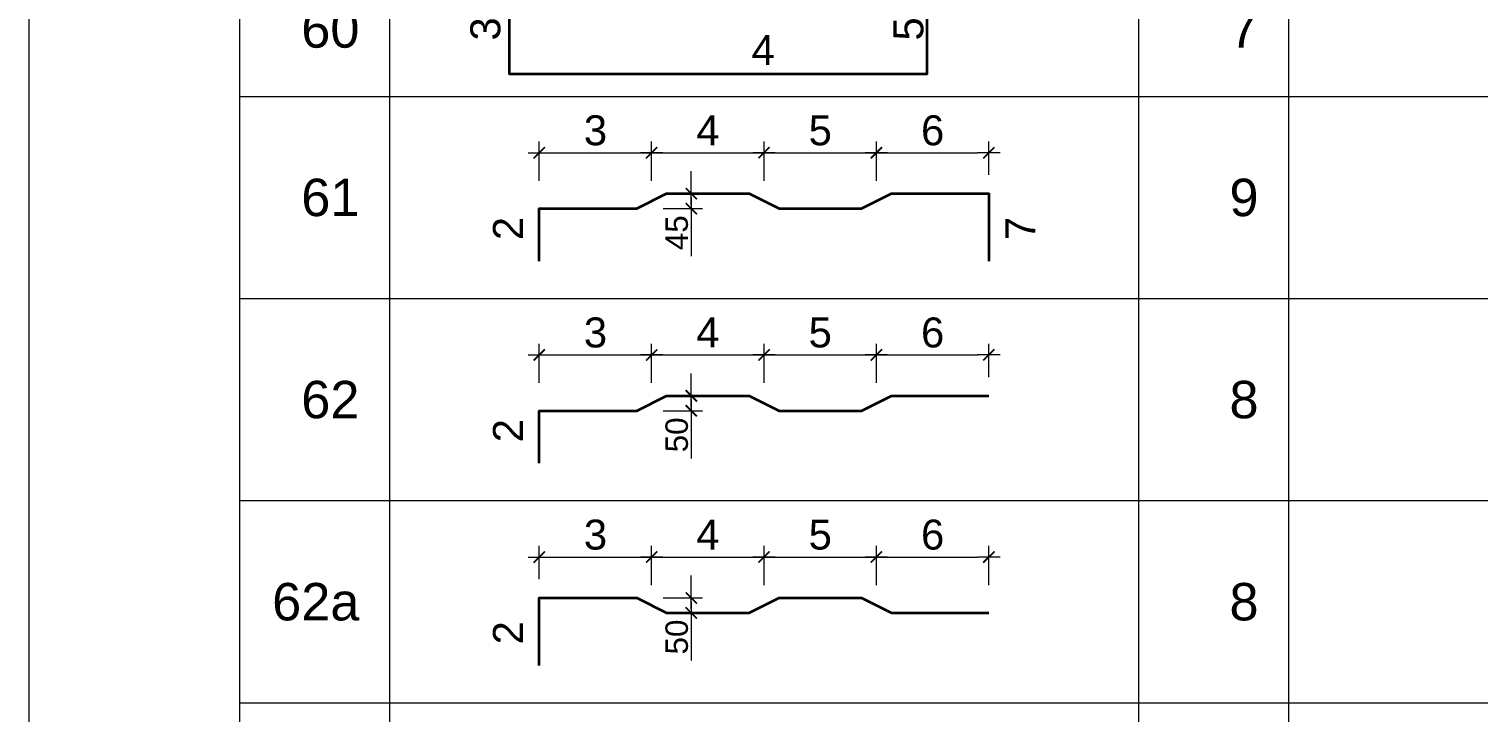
# Model space of a CAD drawing. Header units: millimetres. Extents: x -24156 to 1128921, y -12387 to 212709.
# Drawn here: x 67200 to 72035, y 194582 to 196863 of the extents above; entities that cross this region are included whole.
import ezdxf
from ezdxf.enums import TextEntityAlignment as Align

# ---------------------------------------------------------------- set-up
doc = ezdxf.new("R2010")
doc.units = ezdxf.units.MM
doc.header["$MEASUREMENT"] = 0
doc.header["$PDMODE"] = 3
for name, color, linetype, lineweight in [('kata_net khung', 3, 'Continuous', 20), ('kata_text', 7, 'Continuous', 30), ('kata_thep chu', 1, 'Continuous', 35), ('NDC_S_DIM', 1, 'Continuous', 9), ('NDC_S_VN TEXT', 7, 'Continuous', 20)]:
    doc.layers.add(name, color=color, linetype=linetype, lineweight=lineweight)
doc.styles.add('ARIAL', font='arial.ttf', dxfattribs={"width": 0.8})
doc.styles.add('kata_text', font='arial.ttf', dxfattribs={"width": 0.8})
doc.dimstyles.new('kata_dim_50', dxfattribs={"dimscale": 50, "dimtxt": 2.5, "dimasz": 1.5, "dimexe": 1.5, "dimexo": 2.5, "dimtad": 1, "dimdec": 0, "dimzin": 0, "dimdsep": 46, "dimtxsty": 'kata_text', "dimblk": 'kata_block_ArchTick', "dimcen": 0.09, "dimdle": 1.2, "dimclrd": 8, "dimclre": 8, "dimclrt": 3, "dimadec": 0, "dimazin": 0, "dimtfac": 1, "dimtdec": 0, "dimtix": 1, "dimtofl": 0, "dimtmove": 0, "dimatfit": 3, "dimfxl": 3.75, "dimfxlon": 1, "dimtolj": 1, "dimtzin": 0, "dimarcsym": 0})

# ---------------------------------------------------------------- blocks, each defined once
blk = doc.blocks.new('dang60')
at = {"layer": 'kata_net khung'}
for p, q in [((0, 0), (0, -900)), ((1405.3, 0), (1405.3, -900)), ((2405.3, 0), (2405.3, -900)), ((7405.3, 0), (7405.3, -900)), ((8405.3, 0), (8405.3, -900)), ((1405.3, -900), (17405.3, -900))]:
    blk.add_line(p, q, dxfattribs=at)
at = {"layer": 'kata_thep chu'}
blk.add_lwpolyline([(3955.3, -150), (3205.3, -150), (3205.3, -750), (5993.2, -750), (5993.2, -150), (7009.9, -150)], dxfattribs=at)
at = {"layer": 'kata_text', "style": 'kata_text'}
blk.add_attdef('003', text='', height=200, rotation=90, dxfattribs=at).set_placement((3205.3, -450), align=Align.BOTTOM_CENTER)
for tag, p in [('002', (3355.3, -225)), ('006', (6318.8, -225))]:
    blk.add_attdef(tag, text='', height=200, dxfattribs=at).set_placement(p, align=Align.TOP_LEFT)
blk.add_attdef('005', text='', height=200, rotation=90, dxfattribs=at).set_placement((5768.2, -450), align=Align.TOP_CENTER)
for tag, p in [('001', (2205.3, -450)), ('007', (8205.3, -450)), ('008', (10205.3, -450)), ('009', (11205.3, -450)), ('010', (12205.3, -450)), ('011', (13205.3, -449.7)), ('012', (15205.3, -450)), ('013', (17205.3, -450))]:
    blk.add_attdef(tag, text='', height=250, dxfattribs=at).set_placement(p, align=Align.MIDDLE_RIGHT)
blk.add_attdef('004', text='', height=200, dxfattribs=at).set_placement((4899.2, -750), align=Align.BOTTOM_CENTER)
blk = doc.blocks.new('kata_block_ArchTick')
at = {"color": 8}
blk.add_line((1, 0), (-1, 0), dxfattribs=at)
at = {"color": 8, "const_width": 0.15}
blk.add_lwpolyline([(-0.5, -0.5), (0.5, 0.5)], dxfattribs=at)
blk = doc.blocks.new('*D221')
at = {"color": 8, "lineweight": -2, "transparency": 16777216}
for p, q in [((3405.3, -564.3), (3405.3, -301.8)), ((3480.3, -376.8), (4080.3, -376.8)), ((4155.3, -564.3), (4155.3, -301.8))]:
    blk.add_line(p, q, dxfattribs=at)
at = {"layer": 'Defpoints', "color": 0, "transparency": 16777216}
for p in [(4155.3, -376.8), (3405.3, -750), (4155.3, -700)]:
    blk.add_point(p, dxfattribs=at)
at = {"color": 8, "lineweight": -2, "transparency": 16777216, "xscale": 75, "yscale": 75, "zscale": 75, "rotation": 180}
blk.add_blockref('kata_block_ArchTick', (3405.3, -376.8), dxfattribs=at)
at = {"color": 8, "lineweight": -2, "transparency": 16777216, "xscale": 75, "yscale": 75, "zscale": 75}
blk.add_blockref('kata_block_ArchTick', (4155.3, -376.8), dxfattribs=at)
blk = doc.blocks.new('*D222')
at = {"color": 8, "lineweight": -2, "transparency": 16777216}
for p, q in [((4155.3, -564.3), (4155.3, -301.8)), ((4230.3, -376.8), (4830.3, -376.8)), ((4905.3, -564.3), (4905.3, -301.8))]:
    blk.add_line(p, q, dxfattribs=at)
at = {"layer": 'Defpoints', "color": 0, "transparency": 16777216}
for p in [(4905.3, -376.8), (4155.3, -700), (4905.3, -700)]:
    blk.add_point(p, dxfattribs=at)
at = {"color": 8, "lineweight": -2, "transparency": 16777216, "xscale": 75, "yscale": 75, "zscale": 75, "rotation": 180}
blk.add_blockref('kata_block_ArchTick', (4155.3, -376.8), dxfattribs=at)
at = {"color": 8, "lineweight": -2, "transparency": 16777216, "xscale": 75, "yscale": 75, "zscale": 75}
blk.add_blockref('kata_block_ArchTick', (4905.3, -376.8), dxfattribs=at)
blk = doc.blocks.new('*D223')
at = {"color": 8, "lineweight": -2, "transparency": 16777216}
for p, q in [((4905.3, -564.3), (4905.3, -301.8)), ((4980.3, -376.8), (5580.3, -376.8)), ((5655.3, -564.3), (5655.3, -301.8))]:
    blk.add_line(p, q, dxfattribs=at)
at = {"layer": 'Defpoints', "color": 0, "transparency": 16777216}
for p in [(5655.3, -376.8), (4905.3, -700), (5655.3, -700)]:
    blk.add_point(p, dxfattribs=at)
at = {"color": 8, "lineweight": -2, "transparency": 16777216, "xscale": 75, "yscale": 75, "zscale": 75, "rotation": 180}
blk.add_blockref('kata_block_ArchTick', (4905.3, -376.8), dxfattribs=at)
at = {"color": 8, "lineweight": -2, "transparency": 16777216, "xscale": 75, "yscale": 75, "zscale": 75}
blk.add_blockref('kata_block_ArchTick', (5655.3, -376.8), dxfattribs=at)
blk = doc.blocks.new('*D224')
at = {"color": 8, "lineweight": -2, "transparency": 16777216}
for p, q in [((5655.3, -564.3), (5655.3, -301.8)), ((5730.3, -376.8), (6330.3, -376.8)), ((6405.3, -525), (6405.3, -301.8))]:
    blk.add_line(p, q, dxfattribs=at)
at = {"layer": 'Defpoints', "color": 0, "transparency": 16777216}
for p in [(6405.3, -376.8), (6405.3, -650), (5655.3, -700)]:
    blk.add_point(p, dxfattribs=at)
at = {"color": 8, "lineweight": -2, "transparency": 16777216, "xscale": 75, "yscale": 75, "zscale": 75, "rotation": 180}
blk.add_blockref('kata_block_ArchTick', (5655.3, -376.8), dxfattribs=at)
at = {"color": 8, "lineweight": -2, "transparency": 16777216, "xscale": 75, "yscale": 75, "zscale": 75}
blk.add_blockref('kata_block_ArchTick', (6405.3, -376.8), dxfattribs=at)
blk = doc.blocks.new('*D225')
at = {"color": 8, "lineweight": -2, "transparency": 16777216}
for p, q in [((4419.9, -575), (4419.9, -500)), ((4380.3, -650), (4494.9, -650)), ((4232.4, -750), (4494.9, -750)), ((4419.9, -825), (4419.9, -1068.1))]:
    blk.add_line(p, q, dxfattribs=at)
at = {"layer": 'Defpoints', "color": 0, "transparency": 16777216}
for p in [(4255.3, -650), (4055.3, -750), (4419.9, -750)]:
    blk.add_point(p, dxfattribs=at)
at = {"color": 8, "lineweight": -2, "transparency": 16777216, "xscale": 75, "yscale": 75, "zscale": 75}
for p, rotation in [((4419.9, -650), 270), ((4419.9, -750), 90)]:
    blk.add_blockref('kata_block_ArchTick', p, dxfattribs=dict(at, rotation=rotation))
blk = doc.blocks.new('*D229')
at = {"color": 8, "lineweight": -2, "transparency": 16777216}
for p, q in [((3405.3, -564.3), (3405.3, -301.8)), ((3480.3, -376.8), (4080.3, -376.8)), ((4155.3, -564.3), (4155.3, -301.8))]:
    blk.add_line(p, q, dxfattribs=at)
at = {"layer": 'Defpoints', "color": 0, "transparency": 16777216}
for p in [(4155.3, -376.8), (3405.3, -750), (4155.3, -700)]:
    blk.add_point(p, dxfattribs=at)
at = {"color": 8, "lineweight": -2, "transparency": 16777216, "xscale": 75, "yscale": 75, "zscale": 75, "rotation": 180}
blk.add_blockref('kata_block_ArchTick', (3405.3, -376.8), dxfattribs=at)
at = {"color": 8, "lineweight": -2, "transparency": 16777216, "xscale": 75, "yscale": 75, "zscale": 75}
blk.add_blockref('kata_block_ArchTick', (4155.3, -376.8), dxfattribs=at)
blk = doc.blocks.new('*D228')
at = {"color": 8, "lineweight": -2, "transparency": 16777216}
for p, q in [((4155.3, -564.3), (4155.3, -301.8)), ((4230.3, -376.8), (4830.3, -376.8)), ((4905.3, -564.3), (4905.3, -301.8))]:
    blk.add_line(p, q, dxfattribs=at)
at = {"layer": 'Defpoints', "color": 0, "transparency": 16777216}
for p in [(4905.3, -376.8), (4155.3, -700), (4905.3, -700)]:
    blk.add_point(p, dxfattribs=at)
at = {"color": 8, "lineweight": -2, "transparency": 16777216, "xscale": 75, "yscale": 75, "zscale": 75, "rotation": 180}
blk.add_blockref('kata_block_ArchTick', (4155.3, -376.8), dxfattribs=at)
at = {"color": 8, "lineweight": -2, "transparency": 16777216, "xscale": 75, "yscale": 75, "zscale": 75}
blk.add_blockref('kata_block_ArchTick', (4905.3, -376.8), dxfattribs=at)
blk = doc.blocks.new('*D227')
at = {"color": 8, "lineweight": -2, "transparency": 16777216}
for p, q in [((4905.3, -564.3), (4905.3, -301.8)), ((4980.3, -376.8), (5580.3, -376.8)), ((5655.3, -564.3), (5655.3, -301.8))]:
    blk.add_line(p, q, dxfattribs=at)
at = {"layer": 'Defpoints', "color": 0, "transparency": 16777216}
for p in [(5655.3, -376.8), (4905.3, -700), (5655.3, -700)]:
    blk.add_point(p, dxfattribs=at)
at = {"color": 8, "lineweight": -2, "transparency": 16777216, "xscale": 75, "yscale": 75, "zscale": 75, "rotation": 180}
blk.add_blockref('kata_block_ArchTick', (4905.3, -376.8), dxfattribs=at)
at = {"color": 8, "lineweight": -2, "transparency": 16777216, "xscale": 75, "yscale": 75, "zscale": 75}
blk.add_blockref('kata_block_ArchTick', (5655.3, -376.8), dxfattribs=at)
blk = doc.blocks.new('*D230')
at = {"color": 8, "lineweight": -2, "transparency": 16777216}
for p, q in [((5655.3, -564.3), (5655.3, -301.8)), ((5730.3, -376.8), (6330.3, -376.8)), ((6405.3, -525), (6405.3, -301.8))]:
    blk.add_line(p, q, dxfattribs=at)
at = {"layer": 'Defpoints', "color": 0, "transparency": 16777216}
for p in [(6405.3, -376.8), (6405.3, -650), (5655.3, -700)]:
    blk.add_point(p, dxfattribs=at)
at = {"color": 8, "lineweight": -2, "transparency": 16777216, "xscale": 75, "yscale": 75, "zscale": 75, "rotation": 180}
blk.add_blockref('kata_block_ArchTick', (5655.3, -376.8), dxfattribs=at)
at = {"color": 8, "lineweight": -2, "transparency": 16777216, "xscale": 75, "yscale": 75, "zscale": 75}
blk.add_blockref('kata_block_ArchTick', (6405.3, -376.8), dxfattribs=at)
blk = doc.blocks.new('*D231')
at = {"color": 8, "lineweight": -2, "transparency": 16777216}
for p, q in [((4419.9, -575), (4419.9, -500)), ((4380.3, -650), (4494.9, -650)), ((4232.4, -750), (4494.9, -750)), ((4419.9, -825), (4419.9, -1068.1))]:
    blk.add_line(p, q, dxfattribs=at)
at = {"layer": 'Defpoints', "color": 0, "transparency": 16777216}
for p in [(4255.3, -650), (4055.3, -750), (4419.9, -750)]:
    blk.add_point(p, dxfattribs=at)
at = {"color": 8, "lineweight": -2, "transparency": 16777216, "xscale": 75, "yscale": 75, "zscale": 75}
for p, rotation in [((4419.9, -650), 270), ((4419.9, -750), 90)]:
    blk.add_blockref('kata_block_ArchTick', p, dxfattribs=dict(at, rotation=rotation))
blk = doc.blocks.new('*D238')
at = {"color": 8, "lineweight": -2, "transparency": 16777216}
for p, q in [((3405.3, -525), (3405.3, -301.8)), ((3480.3, -376.8), (4080.3, -376.8)), ((4155.3, -564.3), (4155.3, -301.8))]:
    blk.add_line(p, q, dxfattribs=at)
at = {"layer": 'Defpoints', "color": 0, "transparency": 16777216}
for p in [(4155.3, -376.8), (3405.3, -650), (4155.3, -700)]:
    blk.add_point(p, dxfattribs=at)
at = {"color": 8, "lineweight": -2, "transparency": 16777216, "xscale": 75, "yscale": 75, "zscale": 75, "rotation": 180}
blk.add_blockref('kata_block_ArchTick', (3405.3, -376.8), dxfattribs=at)
at = {"color": 8, "lineweight": -2, "transparency": 16777216, "xscale": 75, "yscale": 75, "zscale": 75}
blk.add_blockref('kata_block_ArchTick', (4155.3, -376.8), dxfattribs=at)
blk = doc.blocks.new('*D234')
at = {"color": 8, "lineweight": -2, "transparency": 16777216}
for p, q in [((4155.3, -564.3), (4155.3, -301.8)), ((4230.3, -376.8), (4830.3, -376.8)), ((4905.3, -564.3), (4905.3, -301.8))]:
    blk.add_line(p, q, dxfattribs=at)
at = {"layer": 'Defpoints', "color": 0, "transparency": 16777216}
for p in [(4905.3, -376.8), (4155.3, -700), (4905.3, -700)]:
    blk.add_point(p, dxfattribs=at)
at = {"color": 8, "lineweight": -2, "transparency": 16777216, "xscale": 75, "yscale": 75, "zscale": 75, "rotation": 180}
blk.add_blockref('kata_block_ArchTick', (4155.3, -376.8), dxfattribs=at)
at = {"color": 8, "lineweight": -2, "transparency": 16777216, "xscale": 75, "yscale": 75, "zscale": 75}
blk.add_blockref('kata_block_ArchTick', (4905.3, -376.8), dxfattribs=at)
blk = doc.blocks.new('*D235')
at = {"color": 8, "lineweight": -2, "transparency": 16777216}
for p, q in [((4905.3, -564.3), (4905.3, -301.8)), ((4980.3, -376.8), (5580.3, -376.8)), ((5655.3, -564.3), (5655.3, -301.8))]:
    blk.add_line(p, q, dxfattribs=at)
at = {"layer": 'Defpoints', "color": 0, "transparency": 16777216}
for p in [(5655.3, -376.8), (4905.3, -700), (5655.3, -700)]:
    blk.add_point(p, dxfattribs=at)
at = {"color": 8, "lineweight": -2, "transparency": 16777216, "xscale": 75, "yscale": 75, "zscale": 75, "rotation": 180}
blk.add_blockref('kata_block_ArchTick', (4905.3, -376.8), dxfattribs=at)
at = {"color": 8, "lineweight": -2, "transparency": 16777216, "xscale": 75, "yscale": 75, "zscale": 75}
blk.add_blockref('kata_block_ArchTick', (5655.3, -376.8), dxfattribs=at)
blk = doc.blocks.new('*D236')
at = {"color": 8, "lineweight": -2, "transparency": 16777216}
for p, q in [((5655.3, -564.3), (5655.3, -301.8)), ((5730.3, -376.8), (6330.3, -376.8)), ((6405.3, -564.3), (6405.3, -301.8))]:
    blk.add_line(p, q, dxfattribs=at)
at = {"layer": 'Defpoints', "color": 0, "transparency": 16777216}
for p in [(6405.3, -376.8), (5655.3, -700), (6405.3, -750)]:
    blk.add_point(p, dxfattribs=at)
at = {"color": 8, "lineweight": -2, "transparency": 16777216, "xscale": 75, "yscale": 75, "zscale": 75, "rotation": 180}
blk.add_blockref('kata_block_ArchTick', (5655.3, -376.8), dxfattribs=at)
at = {"color": 8, "lineweight": -2, "transparency": 16777216, "xscale": 75, "yscale": 75, "zscale": 75}
blk.add_blockref('kata_block_ArchTick', (6405.3, -376.8), dxfattribs=at)
blk = doc.blocks.new('*D237')
at = {"color": 8, "lineweight": -2, "transparency": 16777216}
for p, q in [((4419.9, -575), (4419.9, -500)), ((4232.4, -650), (4494.9, -650)), ((4380.3, -750), (4494.9, -750)), ((4419.9, -825), (4419.9, -1068.1))]:
    blk.add_line(p, q, dxfattribs=at)
at = {"layer": 'Defpoints', "color": 0, "transparency": 16777216}
for p in [(4055.3, -650), (4255.3, -750), (4419.9, -750)]:
    blk.add_point(p, dxfattribs=at)
at = {"color": 8, "lineweight": -2, "transparency": 16777216, "xscale": 75, "yscale": 75, "zscale": 75}
for p, rotation in [((4419.9, -650), 270), ((4419.9, -750), 90)]:
    blk.add_blockref('kata_block_ArchTick', p, dxfattribs=dict(at, rotation=rotation))
blk = doc.blocks.new('dang63')
at = {"layer": 'kata_net khung'}
for p, q in [((0, 0), (0, -1350)), ((1405.3, 0), (1405.3, -1350)), ((2405.3, 0), (2405.3, -1350)), ((7405.3, 0), (7405.3, -1350)), ((8405.3, 0), (8405.3, -1350))]:
    blk.add_line(p, q, dxfattribs=at)
at = {"layer": 'kata_text', "style": 'kata_text'}
for tag, p in [('002', (3780.3, -226.8)), ('003', (4530.3, -226.8)), ('004', (5280.3, -226.8)), ('005', (6030.3, -226.8))]:
    blk.add_attdef(tag, text='', height=200, dxfattribs=at).set_placement(p, align=Align.MIDDLE_CENTER)
for tag, p in [('001', (2205.3, -675)), ('007', (8205.3, -675)), ('008', (10205.3, -675)), ('009', (11205.3, -675)), ('010', (12205.3, -675)), ('011', (13205.3, -674.7)), ('012', (15205.3, -675)), ('013', (17205.3, -675))]:
    blk.add_attdef(tag, text='', height=250, dxfattribs=at).set_placement(p, align=Align.MIDDLE_RIGHT)
blk.add_attdef('006', text='', height=150, rotation=90, dxfattribs=at).set_placement((4322.1, -794.3), align=Align.MIDDLE_RIGHT)
blk = doc.blocks.new('dang61')
at = {"layer": 'kata_net khung'}
for p, q in [((0, 0), (0, -1350)), ((1405.3, 0), (1405.3, -1350)), ((2405.3, 0), (2405.3, -1350)), ((7405.3, 0), (7405.3, -1350)), ((8405.3, 0), (8405.3, -1350)), ((1405.3, -1350), (17405.3, -1350))]:
    blk.add_line(p, q, dxfattribs=at)
at = {"layer": 'kata_thep chu'}
blk.add_lwpolyline([(3405.3, -1100), (3405.3, -750), (4055.3, -750), (4255.3, -650), (4805.3, -650), (5005.3, -750), (5555.3, -750), (5755.3, -650), (6405.3, -650), (6405.3, -1100)], dxfattribs=at)
at = {"layer": 'kata_text', "style": 'kata_text'}
for tag, p in [('003', (3780.3, -226.8)), ('004', (4530.3, -226.8)), ('005', (5280.3, -226.8)), ('006', (6030.3, -226.8))]:
    blk.add_attdef(tag, text='', height=200, dxfattribs=at).set_placement(p, align=Align.MIDDLE_CENTER)
for tag, p in [('001', (2205.3, -675)), ('009', (8205.3, -675)), ('010', (10205.3, -675)), ('011', (11205.3, -675)), ('012', (12205.3, -675)), ('013', (13205.3, -674.7)), ('014', (15205.3, -675)), ('015', (17205.3, -675))]:
    blk.add_attdef(tag, text='', height=250, dxfattribs=at).set_placement(p, align=Align.MIDDLE_RIGHT)
for tag, p in [('002', (3196.3, -882.7)), ('007', (6616.3, -882.7))]:
    blk.add_attdef(tag, text='', height=200, rotation=90, dxfattribs=at).set_placement(p, align=Align.MIDDLE_CENTER)
blk.add_attdef('008', text='', height=150, rotation=90, dxfattribs=at).set_placement((4322.1, -794.3), align=Align.MIDDLE_RIGHT)
dim = blk.add_linear_dim(base=(4155.3, -376.8), p1=(3405.3, -750), p2=(4155.3, -700), text=' ', dimstyle='kata_dim_50')
dim.commit()
dim.dimension.update_dxf_attribs({"geometry": '*D221', "text_midpoint": (3780.3, -376.8)})
for base, p1, p2, picture, middle in [((4905.3, -376.8), (4155.3, -700), (4905.3, -700), '*D222', (4530.3, -376.8)), ((5655.3, -376.8), (4905.3, -700), (5655.3, -700), '*D223', (5280.3, -376.8)), ((6405.3, -376.8), (5655.3, -700), (6405.3, -650), '*D224', (6030.3, -376.8))]:
    dim = blk.add_linear_dim(base=base, p1=p1, p2=p2, text=' ', dimstyle='kata_dim_50', override={"dimtmove": 1})
    dim.commit()
    dim.dimension.update_dxf_attribs({"geometry": picture, "text_midpoint": middle})
dim = blk.add_linear_dim(base=(4419.9, -750), p1=(4255.3, -650), p2=(4055.3, -750), angle=90, text=' ', dimstyle='kata_dim_50')
dim.commit()
dim.dimension.update_dxf_attribs({"geometry": '*D225', "text_midpoint": (4419.9, -1036.8), "dimtype": 160})
blk = doc.blocks.new('dang62')
at = {"layer": 'kata_net khung'}
for p, q in [((0, 0), (0, -1350)), ((1405.3, 0), (1405.3, -1350)), ((2405.3, 0), (2405.3, -1350)), ((7405.3, 0), (7405.3, -1350)), ((8405.3, 0), (8405.3, -1350)), ((1405.3, -1350), (17405.3, -1350))]:
    blk.add_line(p, q, dxfattribs=at)
at = {"layer": 'kata_thep chu'}
blk.add_lwpolyline([(3405.3, -1100), (3405.3, -750), (4055.3, -750), (4255.3, -650), (4805.3, -650), (5005.3, -750), (5555.3, -750), (5755.3, -650), (6405.3, -650)], dxfattribs=at)
at = {"layer": 'kata_text', "style": 'kata_text'}
for tag, p in [('003', (3780.3, -226.8)), ('004', (4530.3, -226.8)), ('005', (5280.3, -226.8)), ('006', (6030.3, -226.8))]:
    blk.add_attdef(tag, text='', height=200, dxfattribs=at).set_placement(p, align=Align.MIDDLE_CENTER)
for tag, p in [('001', (2205.3, -675)), ('008', (8205.3, -675)), ('009', (10205.3, -675)), ('010', (11205.3, -675)), ('011', (12205.3, -675)), ('012', (13205.3, -674.7)), ('013', (15205.3, -675)), ('014', (17205.3, -675))]:
    blk.add_attdef(tag, text='', height=250, dxfattribs=at).set_placement(p, align=Align.MIDDLE_RIGHT)
blk.add_attdef('002', text='', height=200, rotation=90, dxfattribs=at).set_placement((3196.3, -882.7), align=Align.MIDDLE_CENTER)
blk.add_attdef('007', text='', height=150, rotation=90, dxfattribs=at).set_placement((4322.1, -794.3), align=Align.MIDDLE_RIGHT)
dim = blk.add_linear_dim(base=(4155.3, -376.8), p1=(3405.3, -750), p2=(4155.3, -700), text=' ', dimstyle='kata_dim_50')
dim.commit()
dim.dimension.update_dxf_attribs({"geometry": '*D229', "text_midpoint": (3780.3, -376.8)})
for base, p1, p2, picture, middle in [((4905.3, -376.8), (4155.3, -700), (4905.3, -700), '*D228', (4530.3, -376.8)), ((5655.3, -376.8), (4905.3, -700), (5655.3, -700), '*D227', (5280.3, -376.8)), ((6405.3, -376.8), (5655.3, -700), (6405.3, -650), '*D230', (6030.3, -376.8))]:
    dim = blk.add_linear_dim(base=base, p1=p1, p2=p2, text=' ', dimstyle='kata_dim_50', override={"dimtmove": 1})
    dim.commit()
    dim.dimension.update_dxf_attribs({"geometry": picture, "text_midpoint": middle})
dim = blk.add_linear_dim(base=(4419.9, -750), p1=(4255.3, -650), p2=(4055.3, -750), angle=90, text=' ', dimstyle='kata_dim_50')
dim.commit()
dim.dimension.update_dxf_attribs({"geometry": '*D231', "text_midpoint": (4419.9, -1036.8), "dimtype": 160})
blk = doc.blocks.new('dang62a')
at = {"layer": 'kata_net khung'}
for p, q in [((0, 0), (0, -1350)), ((1405.3, 0), (1405.3, -1350)), ((2405.3, 0), (2405.3, -1350)), ((7405.3, 0), (7405.3, -1350)), ((8405.3, 0), (8405.3, -1350)), ((1405.3, -1350), (17405.3, -1350))]:
    blk.add_line(p, q, dxfattribs=at)
at = {"layer": 'kata_thep chu'}
blk.add_lwpolyline([(3405.3, -1100), (3405.3, -650), (4055.3, -650), (4255.3, -750), (4805.3, -750), (5005.3, -650), (5555.3, -650), (5755.3, -750), (6405.3, -750)], dxfattribs=at)
at = {"layer": 'kata_text', "style": 'kata_text'}
for tag, p in [('003', (3780.3, -226.8)), ('004', (4530.3, -226.8)), ('005', (5280.3, -226.8)), ('006', (6030.3, -226.8))]:
    blk.add_attdef(tag, text='', height=200, dxfattribs=at).set_placement(p, align=Align.MIDDLE_CENTER)
for tag, p in [('001', (2205.3, -675)), ('008', (8205.3, -675)), ('009', (10205.3, -675)), ('010', (11205.3, -675)), ('011', (12205.3, -675)), ('012', (13205.3, -674.7)), ('013', (15205.3, -675)), ('014', (17205.3, -675))]:
    blk.add_attdef(tag, text='', height=250, dxfattribs=at).set_placement(p, align=Align.MIDDLE_RIGHT)
blk.add_attdef('002', text='', height=200, rotation=90, dxfattribs=at).set_placement((3196.3, -882.7), align=Align.MIDDLE_CENTER)
blk.add_attdef('007', text='', height=150, rotation=90, dxfattribs=at).set_placement((4322.1, -794.3), align=Align.MIDDLE_RIGHT)
dim = blk.add_linear_dim(base=(4155.3, -376.8), p1=(3405.3, -650), p2=(4155.3, -700), text=' ', dimstyle='kata_dim_50')
dim.commit()
dim.dimension.update_dxf_attribs({"geometry": '*D238', "text_midpoint": (3780.3, -376.8)})
for base, p1, p2, picture, middle in [((4905.3, -376.8), (4155.3, -700), (4905.3, -700), '*D234', (4530.3, -376.8)), ((5655.3, -376.8), (4905.3, -700), (5655.3, -700), '*D235', (5280.3, -376.8)), ((6405.3, -376.8), (5655.3, -700), (6405.3, -750), '*D236', (6030.3, -376.8))]:
    dim = blk.add_linear_dim(base=base, p1=p1, p2=p2, text=' ', dimstyle='kata_dim_50', override={"dimtmove": 1})
    dim.commit()
    dim.dimension.update_dxf_attribs({"geometry": picture, "text_midpoint": middle})
dim = blk.add_linear_dim(base=(4419.9, -750), p1=(4055.3, -650), p2=(4255.3, -750), angle=90, text=' ', dimstyle='kata_dim_50')
dim.commit()
dim.dimension.update_dxf_attribs({"geometry": '*D237', "text_midpoint": (4419.9, -1036.8), "dimtype": 160})
blk = doc.blocks.new('NDC-S-ISO_A1')
at = {"layer": 'NDC_S_DIM'}
ref = blk.add_blockref('dang60', (91355.7, 11649.9), dxfattribs=dict(at, xscale=0.5, yscale=0.5, zscale=0.5))
ref.add_attrib('001', '60', dxfattribs={"layer": 'NDC_S_VN TEXT', "height": 125, "style": 'ARIAL'}).set_placement((92458.4, 11424.9), align=Align.MIDDLE_RIGHT)
ref.add_attrib('003', '3', dxfattribs={"layer": 'NDC_S_VN TEXT', "height": 100, "rotation": 90, "style": 'ARIAL'}).set_placement((92958.4, 11424.9), align=Align.BOTTOM_CENTER)
ref.add_attrib('004', '4', dxfattribs={"layer": 'NDC_S_VN TEXT', "height": 100, "style": 'ARIAL'}).set_placement((93805.3, 11274.9), align=Align.BOTTOM_CENTER)
ref.add_attrib('005', '5', dxfattribs={"layer": 'NDC_S_VN TEXT', "height": 100, "rotation": 90, "style": 'ARIAL'}).set_placement((94239.8, 11424.9), align=Align.TOP_CENTER)
ref.add_attrib('007', '7', dxfattribs={"layer": 'NDC_S_VN TEXT', "height": 125, "style": 'ARIAL'}).set_placement((95458.4, 11424.9), align=Align.MIDDLE_RIGHT)
ref = blk.add_blockref('dang61', (91355.7, 11199.9), dxfattribs=dict(at, xscale=0.5, yscale=0.5, zscale=0.5))
ref.add_attrib('001', '61', dxfattribs={"layer": 'NDC_S_VN TEXT', "height": 125, "style": 'ARIAL'}).set_placement((92458.4, 10862.4), align=Align.MIDDLE_RIGHT)
ref.add_attrib('002', '2', dxfattribs={"layer": 'NDC_S_VN TEXT', "height": 100, "rotation": 90, "style": 'ARIAL'}).set_placement((92953.8, 10758.5), align=Align.MIDDLE_CENTER)
ref.add_attrib('003', '3', dxfattribs={"layer": 'NDC_S_VN TEXT', "height": 100, "style": 'ARIAL'}).set_placement((93245.9, 11086.5), align=Align.MIDDLE_CENTER)
ref.add_attrib('004', '4', dxfattribs={"layer": 'NDC_S_VN TEXT', "height": 100, "style": 'ARIAL'}).set_placement((93620.9, 11086.5), align=Align.MIDDLE_CENTER)
ref.add_attrib('005', '5', dxfattribs={"layer": 'NDC_S_VN TEXT', "height": 100, "style": 'ARIAL'}).set_placement((93995.9, 11086.5), align=Align.MIDDLE_CENTER)
ref.add_attrib('006', '6', dxfattribs={"layer": 'NDC_S_VN TEXT', "height": 100, "style": 'ARIAL'}).set_placement((94370.9, 11086.5), align=Align.MIDDLE_CENTER)
ref.add_attrib('007', '7', dxfattribs={"layer": 'NDC_S_VN TEXT', "height": 100, "rotation": 90, "style": 'ARIAL'}).set_placement((94663.8, 10758.5), align=Align.MIDDLE_CENTER)
ref.add_attrib('008', '45', dxfattribs={"layer": 'NDC_S_VN TEXT', "height": 75, "rotation": 90, "style": 'ARIAL'}).set_placement((93516.8, 10802.7), align=Align.MIDDLE_RIGHT)
ref.add_attrib('009', '9', dxfattribs={"layer": 'NDC_S_VN TEXT', "height": 125, "style": 'ARIAL'}).set_placement((95458.4, 10862.4), align=Align.MIDDLE_RIGHT)
ref = blk.add_blockref('dang62', (91355.7, 10524.9), dxfattribs=dict(at, xscale=0.5, yscale=0.5, zscale=0.5))
ref.add_attrib('001', '62', dxfattribs={"layer": 'NDC_S_VN TEXT', "height": 125, "style": 'ARIAL'}).set_placement((92458.4, 10187.4), align=Align.MIDDLE_RIGHT)
ref.add_attrib('002', '2', dxfattribs={"layer": 'NDC_S_VN TEXT', "height": 100, "rotation": 90, "style": 'ARIAL'}).set_placement((92953.8, 10083.5), align=Align.MIDDLE_CENTER)
ref.add_attrib('003', '3', dxfattribs={"layer": 'NDC_S_VN TEXT', "height": 100, "style": 'ARIAL'}).set_placement((93245.9, 10411.5), align=Align.MIDDLE_CENTER)
ref.add_attrib('004', '4', dxfattribs={"layer": 'NDC_S_VN TEXT', "height": 100, "style": 'ARIAL'}).set_placement((93620.9, 10411.5), align=Align.MIDDLE_CENTER)
ref.add_attrib('005', '5', dxfattribs={"layer": 'NDC_S_VN TEXT', "height": 100, "style": 'ARIAL'}).set_placement((93995.9, 10411.5), align=Align.MIDDLE_CENTER)
ref.add_attrib('006', '6', dxfattribs={"layer": 'NDC_S_VN TEXT', "height": 100, "style": 'ARIAL'}).set_placement((94370.9, 10411.5), align=Align.MIDDLE_CENTER)
ref.add_attrib('007', '50', dxfattribs={"layer": 'NDC_S_VN TEXT', "height": 75, "rotation": 90, "style": 'ARIAL'}).set_placement((93516.8, 10127.7), align=Align.MIDDLE_RIGHT)
ref.add_attrib('008', '8', dxfattribs={"layer": 'NDC_S_VN TEXT', "height": 125, "style": 'ARIAL'}).set_placement((95458.4, 10187.4), align=Align.MIDDLE_RIGHT)
ref = blk.add_blockref('dang62a', (91355.7, 9849.9), dxfattribs=dict(at, xscale=0.5, yscale=0.5, zscale=0.5))
ref.add_attrib('001', '62a', dxfattribs={"layer": 'NDC_S_VN TEXT', "height": 125, "style": 'ARIAL'}).set_placement((92458.4, 9512.4), align=Align.MIDDLE_RIGHT)
ref.add_attrib('002', '2', dxfattribs={"layer": 'NDC_S_VN TEXT', "height": 100, "rotation": 90, "style": 'ARIAL'}).set_placement((92953.8, 9408.5), align=Align.MIDDLE_CENTER)
ref.add_attrib('003', '3', dxfattribs={"layer": 'NDC_S_VN TEXT', "height": 100, "style": 'ARIAL'}).set_placement((93245.9, 9736.5), align=Align.MIDDLE_CENTER)
ref.add_attrib('004', '4', dxfattribs={"layer": 'NDC_S_VN TEXT', "height": 100, "style": 'ARIAL'}).set_placement((93620.9, 9736.5), align=Align.MIDDLE_CENTER)
ref.add_attrib('005', '5', dxfattribs={"layer": 'NDC_S_VN TEXT', "height": 100, "style": 'ARIAL'}).set_placement((93995.9, 9736.5), align=Align.MIDDLE_CENTER)
ref.add_attrib('006', '6', dxfattribs={"layer": 'NDC_S_VN TEXT', "height": 100, "style": 'ARIAL'}).set_placement((94370.9, 9736.5), align=Align.MIDDLE_CENTER)
ref.add_attrib('007', '50', dxfattribs={"layer": 'NDC_S_VN TEXT', "height": 75, "rotation": 90, "style": 'ARIAL'}).set_placement((93516.8, 9452.7), align=Align.MIDDLE_RIGHT)
ref.add_attrib('008', '8', dxfattribs={"layer": 'NDC_S_VN TEXT', "height": 125, "style": 'ARIAL'}).set_placement((95458.4, 9512.4), align=Align.MIDDLE_RIGHT)
at = {"layer": 'NDC_S_DIM', "xscale": 0.5, "yscale": 0.5, "zscale": 0.5}
blk.add_blockref('dang63', (91355.7, 9174.9), dxfattribs=at)

msp = doc.modelspace()

# ---------------------------------------------------------------- block references
msp.add_blockref('NDC-S-ISO_A1', (-24156.1, 185438.5))

doc.saveas('drawing.dxf')
